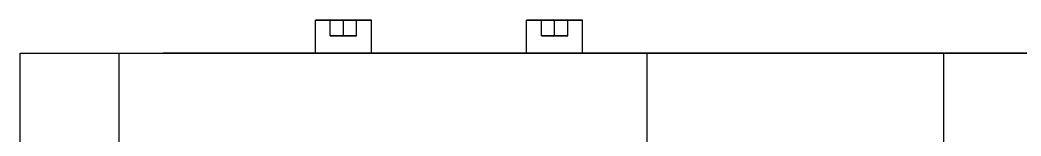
# Model space of a CAD drawing. Header units: millimetres. Extents: x -201 to 3037, y -406 to 3230.
# Drawn here: x 2185 to 2336.7, y 1384.5 to 1402 of the extents above; entities that cross this region are included whole.
import ezdxf

# ---------------------------------------------------------------- set-up
doc = ezdxf.new("R2010")
doc.units = ezdxf.units.MM
doc.layers.add('HIDDEN', color=8, linetype='Continuous')
doc.layers.add('VISIBLE', color=7, linetype='Continuous')

msp = doc.modelspace()

# ---------------------------------------------------------------- linework, layer by layer
at = {"layer": 'HIDDEN'}
for points in [[(2238.25, 1402), (2238.14, 1402), (2237.83, 1402), (2237.32, 1402), (2236.65, 1402), (2235.84, 1402), (2234.95, 1402), (2234, 1402), (2233.05, 1402), (2232.16, 1402), (2231.35, 1402), (2230.68, 1402), (2230.17, 1402), (2229.86, 1402), (2229.75, 1402)], [(2229.75, 1402), (2229.78, 1402), (2229.86, 1402), (2229.99, 1402), (2230.17, 1402), (2230.4, 1402), (2230.68, 1402), (2230.99, 1402), (2231.35, 1402), (2231.74, 1402), (2232.16, 1402), (2232.6, 1402), (2233.05, 1402), (2233.52, 1402), (2234, 1402)], [(2238.25, 1402), (2238.14, 1402), (2237.83, 1402), (2237.32, 1402), (2236.65, 1402), (2235.84, 1402), (2234.95, 1402), (2234, 1402), (2233.05, 1402), (2232.16, 1402), (2231.35, 1402), (2230.68, 1402), (2230.17, 1402), (2229.86, 1402), (2229.75, 1402)], [(2229.75, 1402), (2229.78, 1402), (2229.86, 1402), (2229.99, 1402), (2230.17, 1402), (2230.4, 1402), (2230.68, 1402), (2230.99, 1402), (2231.35, 1402), (2231.74, 1402), (2232.16, 1402), (2232.6, 1402), (2233.05, 1402), (2233.52, 1402), (2234, 1402)], [(2238.25, 1402), (2238.14, 1402), (2237.83, 1402), (2237.32, 1402), (2236.65, 1402), (2235.84, 1402), (2234.95, 1402), (2234, 1402), (2233.05, 1402), (2232.16, 1402), (2231.35, 1402), (2230.68, 1402), (2230.17, 1402), (2229.86, 1402), (2229.75, 1402)], [(2229.75, 1402), (2229.78, 1402), (2229.86, 1402), (2229.99, 1402), (2230.17, 1402), (2230.4, 1402), (2230.68, 1402), (2230.99, 1402), (2231.35, 1402), (2231.74, 1402), (2232.16, 1402), (2232.6, 1402), (2233.05, 1402), (2233.52, 1402), (2234, 1402)], [(2238.25, 1402), (2238.14, 1402), (2237.83, 1402), (2237.32, 1402), (2236.65, 1402), (2235.84, 1402), (2234.95, 1402), (2234, 1402), (2233.05, 1402), (2232.16, 1402), (2231.35, 1402), (2230.68, 1402), (2230.17, 1402), (2229.86, 1402), (2229.75, 1402)], [(2232, 1402), (2234, 1402)], [(2234, 1402), (2232, 1402)], [(2232, 1399.6), (2232, 1402)], [(2232, 1399.6), (2232, 1402)], [(2232, 1402), (2234, 1402)], [(2234, 1402), (2232, 1402)], [(2232, 1399.6), (2232, 1402)], [(2232, 1399.6), (2232, 1402)], [(2232, 1402), (2234, 1402)], [(2234, 1402), (2232, 1402)], [(2232, 1399.6), (2232, 1402)], [(2232, 1399.6), (2232, 1402)], [(2232, 1402), (2234, 1402)], [(2234, 1402), (2232, 1402)], [(2232, 1399.6), (2232, 1402)], [(2232, 1399.6), (2232, 1402)], [(2234, 1402), (2234.48, 1402), (2234.95, 1402), (2235.4, 1402), (2235.84, 1402), (2236.26, 1402), (2236.65, 1402), (2237.01, 1402), (2237.32, 1402), (2237.6, 1402), (2237.83, 1402), (2238.01, 1402), (2238.14, 1402), (2238.22, 1402), (2238.25, 1402)], [(2234, 1402), (2236, 1402)], [(2236, 1402), (2234, 1402)], [(2234, 1399.6), (2234, 1402)], [(2234, 1399.6), (2234, 1402)], [(2234, 1402), (2234.48, 1402), (2234.95, 1402), (2235.4, 1402), (2235.84, 1402), (2236.26, 1402), (2236.65, 1402), (2237.01, 1402), (2237.32, 1402), (2237.6, 1402), (2237.83, 1402), (2238.01, 1402), (2238.14, 1402), (2238.22, 1402), (2238.25, 1402)], [(2234, 1402), (2236, 1402)], [(2236, 1402), (2234, 1402)], [(2234, 1399.6), (2234, 1402)], [(2234, 1399.6), (2234, 1402)], [(2234, 1402), (2234.48, 1402), (2234.95, 1402), (2235.4, 1402), (2235.84, 1402), (2236.26, 1402), (2236.65, 1402), (2237.01, 1402), (2237.32, 1402), (2237.6, 1402), (2237.83, 1402), (2238.01, 1402), (2238.14, 1402), (2238.22, 1402), (2238.25, 1402)], [(2234, 1402), (2236, 1402)], [(2236, 1402), (2234, 1402)], [(2234, 1399.6), (2234, 1402)], [(2234, 1399.6), (2234, 1402)], [(2234, 1402), (2236, 1402)], [(2236, 1402), (2234, 1402)], [(2234, 1399.6), (2234, 1402)], [(2234, 1399.6), (2234, 1402)], [(2236, 1399.6), (2236, 1402)], [(2236, 1399.6), (2236, 1402)], [(2236, 1399.6), (2236, 1402)], [(2236, 1399.6), (2236, 1402)], [(2236, 1399.6), (2236, 1402)], [(2236, 1399.6), (2236, 1402)], [(2236, 1399.6), (2236, 1402)], [(2236, 1399.6), (2236, 1402)], [(2270.25, 1402), (2270.14, 1402), (2269.83, 1402), (2269.32, 1402), (2268.65, 1402), (2267.84, 1402), (2266.95, 1402), (2266, 1402), (2265.05, 1402), (2264.16, 1402), (2263.35, 1402), (2262.68, 1402), (2262.17, 1402), (2261.86, 1402), (2261.75, 1402)], [(2261.75, 1402), (2261.78, 1402), (2261.86, 1402), (2261.99, 1402), (2262.17, 1402), (2262.4, 1402), (2262.68, 1402), (2262.99, 1402), (2263.35, 1402), (2263.74, 1402), (2264.16, 1402), (2264.6, 1402), (2265.05, 1402), (2265.52, 1402), (2266, 1402)], [(2270.25, 1402), (2270.14, 1402), (2269.83, 1402), (2269.32, 1402), (2268.65, 1402), (2267.84, 1402), (2266.95, 1402), (2266, 1402), (2265.05, 1402), (2264.16, 1402), (2263.35, 1402), (2262.68, 1402), (2262.17, 1402), (2261.86, 1402), (2261.75, 1402)], [(2261.75, 1402), (2261.78, 1402), (2261.86, 1402), (2261.99, 1402), (2262.17, 1402), (2262.4, 1402), (2262.68, 1402), (2262.99, 1402), (2263.35, 1402), (2263.74, 1402), (2264.16, 1402), (2264.6, 1402), (2265.05, 1402), (2265.52, 1402), (2266, 1402)], [(2270.25, 1402), (2270.14, 1402), (2269.83, 1402), (2269.32, 1402), (2268.65, 1402), (2267.84, 1402), (2266.95, 1402), (2266, 1402), (2265.05, 1402), (2264.16, 1402), (2263.35, 1402), (2262.68, 1402), (2262.17, 1402), (2261.86, 1402), (2261.75, 1402)], [(2261.75, 1402), (2261.78, 1402), (2261.86, 1402), (2261.99, 1402), (2262.17, 1402), (2262.4, 1402), (2262.68, 1402), (2262.99, 1402), (2263.35, 1402), (2263.74, 1402), (2264.16, 1402), (2264.6, 1402), (2265.05, 1402), (2265.52, 1402), (2266, 1402)], [(2270.25, 1402), (2270.14, 1402), (2269.83, 1402), (2269.32, 1402), (2268.65, 1402), (2267.84, 1402), (2266.95, 1402), (2266, 1402), (2265.05, 1402), (2264.16, 1402), (2263.35, 1402), (2262.68, 1402), (2262.17, 1402), (2261.86, 1402), (2261.75, 1402)], [(2264, 1402), (2266, 1402)], [(2266, 1402), (2264, 1402)], [(2264, 1399.6), (2264, 1402)], [(2264, 1399.6), (2264, 1402)], [(2264, 1402), (2266, 1402)], [(2266, 1402), (2264, 1402)], [(2264, 1399.6), (2264, 1402)], [(2264, 1399.6), (2264, 1402)], [(2264, 1402), (2266, 1402)], [(2266, 1402), (2264, 1402)], [(2264, 1399.6), (2264, 1402)], [(2264, 1399.6), (2264, 1402)], [(2264, 1402), (2266, 1402)], [(2266, 1402), (2264, 1402)], [(2264, 1399.6), (2264, 1402)], [(2264, 1399.6), (2264, 1402)], [(2266, 1402), (2266.48, 1402), (2266.95, 1402), (2267.4, 1402), (2267.84, 1402), (2268.26, 1402), (2268.65, 1402), (2269.01, 1402), (2269.32, 1402), (2269.6, 1402), (2269.83, 1402), (2270.01, 1402), (2270.14, 1402), (2270.22, 1402), (2270.25, 1402)], [(2266, 1402), (2268, 1402)], [(2268, 1402), (2266, 1402)], [(2266, 1399.6), (2266, 1402)], [(2266, 1399.6), (2266, 1402)], [(2266, 1402), (2266.48, 1402), (2266.95, 1402), (2267.4, 1402), (2267.84, 1402), (2268.26, 1402), (2268.65, 1402), (2269.01, 1402), (2269.32, 1402), (2269.6, 1402), (2269.83, 1402), (2270.01, 1402), (2270.14, 1402), (2270.22, 1402), (2270.25, 1402)], [(2266, 1402), (2268, 1402)], [(2268, 1402), (2266, 1402)], [(2266, 1399.6), (2266, 1402)], [(2266, 1399.6), (2266, 1402)], [(2266, 1402), (2266.48, 1402), (2266.95, 1402), (2267.4, 1402), (2267.84, 1402), (2268.26, 1402), (2268.65, 1402), (2269.01, 1402), (2269.32, 1402), (2269.6, 1402), (2269.83, 1402), (2270.01, 1402), (2270.14, 1402), (2270.22, 1402), (2270.25, 1402)], [(2266, 1402), (2268, 1402)], [(2268, 1402), (2266, 1402)], [(2266, 1399.6), (2266, 1402)], [(2266, 1399.6), (2266, 1402)], [(2266, 1402), (2268, 1402)], [(2268, 1402), (2266, 1402)], [(2266, 1399.6), (2266, 1402)], [(2266, 1399.6), (2266, 1402)], [(2268, 1399.6), (2268, 1402)], [(2268, 1399.6), (2268, 1402)], [(2268, 1399.6), (2268, 1402)], [(2268, 1399.6), (2268, 1402)], [(2268, 1399.6), (2268, 1402)], [(2268, 1399.6), (2268, 1402)], [(2268, 1399.6), (2268, 1402)], [(2268, 1399.6), (2268, 1402)], [(2234, 1399.6), (2232, 1399.6)], [(2232, 1399.6), (2234, 1399.6)], [(2234, 1399.6), (2232, 1399.6)], [(2232, 1399.6), (2234, 1399.6)], [(2234, 1399.6), (2232, 1399.6)], [(2232, 1399.6), (2234, 1399.6)], [(2234, 1399.6), (2232, 1399.6)], [(2232, 1399.6), (2234, 1399.6)], [(2236, 1399.6), (2234, 1399.6)], [(2234, 1399.6), (2236, 1399.6)], [(2236, 1399.6), (2234, 1399.6)], [(2234, 1399.6), (2236, 1399.6)], [(2236, 1399.6), (2234, 1399.6)], [(2234, 1399.6), (2236, 1399.6)], [(2236, 1399.6), (2234, 1399.6)], [(2234, 1399.6), (2236, 1399.6)], [(2266, 1399.6), (2264, 1399.6)], [(2264, 1399.6), (2266, 1399.6)], [(2266, 1399.6), (2264, 1399.6)], [(2264, 1399.6), (2266, 1399.6)], [(2266, 1399.6), (2264, 1399.6)], [(2264, 1399.6), (2266, 1399.6)], [(2266, 1399.6), (2264, 1399.6)], [(2264, 1399.6), (2266, 1399.6)], [(2268, 1399.6), (2266, 1399.6)], [(2266, 1399.6), (2268, 1399.6)], [(2268, 1399.6), (2266, 1399.6)], [(2266, 1399.6), (2268, 1399.6)], [(2268, 1399.6), (2266, 1399.6)], [(2266, 1399.6), (2268, 1399.6)], [(2268, 1399.6), (2266, 1399.6)], [(2266, 1399.6), (2268, 1399.6)], [(2185, 1357), (2185, 1397)], [(2185, 1397), (2200, 1397)], [(2200, 1382), (2200, 1397)], [(2200, 1397), (2200.06, 1397), (2200.25, 1397), (2200.56, 1397), (2200.99, 1397), (2201.53, 1397), (2202.18, 1397), (2202.93, 1397), (2203.77, 1397), (2204.68, 1397), (2205.66, 1397), (2206.7, 1397), (2207.77, 1397), (2208.88, 1397), (2210, 1397)], [(2200, 1357), (2200, 1397)], [(2200, 1357), (2200, 1397)], [(2213.3, 1397), (2213.22, 1397), (2212.97, 1397), (2212.58, 1397), (2212.06, 1397), (2211.43, 1397), (2210.73, 1397), (2210, 1397), (2209.27, 1397), (2208.57, 1397), (2207.94, 1397), (2207.42, 1397), (2207.03, 1397), (2206.78, 1397), (2206.7, 1397)], [(2206.7, 1397), (2206.72, 1397), (2206.78, 1397), (2206.89, 1397), (2207.03, 1397), (2207.21, 1397), (2207.42, 1397), (2207.67, 1397), (2207.94, 1397), (2208.24, 1397), (2208.57, 1397), (2208.91, 1397), (2209.27, 1397), (2209.63, 1397), (2210, 1397)], [(2213.3, 1397), (2213.22, 1397), (2212.97, 1397), (2212.58, 1397), (2212.06, 1397), (2211.43, 1397), (2210.73, 1397), (2210, 1397), (2209.27, 1397), (2208.57, 1397), (2207.94, 1397), (2207.42, 1397), (2207.03, 1397), (2206.78, 1397), (2206.7, 1397)], [(2206.7, 1397), (2206.72, 1397), (2206.78, 1397), (2206.89, 1397), (2207.03, 1397), (2207.21, 1397), (2207.42, 1397), (2207.67, 1397), (2207.94, 1397), (2208.24, 1397), (2208.57, 1397), (2208.91, 1397), (2209.27, 1397), (2209.63, 1397), (2210, 1397)], [(2575, 1397), (2210, 1397)], [(2210, 1397), (2210.37, 1397), (2210.73, 1397), (2211.09, 1397), (2211.43, 1397), (2211.76, 1397), (2212.06, 1397), (2212.33, 1397), (2212.58, 1397), (2212.79, 1397), (2212.97, 1397), (2213.11, 1397), (2213.22, 1397), (2213.28, 1397), (2213.3, 1397)], [(2210, 1397), (2210.37, 1397), (2210.73, 1397), (2211.09, 1397), (2211.43, 1397), (2211.76, 1397), (2212.06, 1397), (2212.33, 1397), (2212.58, 1397), (2212.79, 1397), (2212.97, 1397), (2213.11, 1397), (2213.22, 1397), (2213.28, 1397), (2213.3, 1397)], [(2238.25, 1397), (2238.14, 1397), (2237.83, 1397), (2237.32, 1397), (2236.65, 1397), (2235.84, 1397), (2234.95, 1397), (2234, 1397), (2233.05, 1397), (2232.16, 1397), (2231.35, 1397), (2230.68, 1397), (2230.17, 1397), (2229.86, 1397), (2229.75, 1397)], [(2229.75, 1397), (2229.78, 1397), (2229.86, 1397), (2229.99, 1397), (2230.17, 1397), (2230.4, 1397), (2230.68, 1397), (2230.99, 1397), (2231.35, 1397), (2231.74, 1397), (2232.16, 1397), (2232.6, 1397), (2233.05, 1397), (2233.52, 1397), (2234, 1397)], [(2238.25, 1397), (2238.14, 1397), (2237.83, 1397), (2237.32, 1397), (2236.65, 1397), (2235.84, 1397), (2234.95, 1397), (2234, 1397), (2233.05, 1397), (2232.16, 1397), (2231.35, 1397), (2230.68, 1397), (2230.17, 1397), (2229.86, 1397), (2229.75, 1397)], [(2229.75, 1397), (2229.78, 1397), (2229.86, 1397), (2229.99, 1397), (2230.17, 1397), (2230.4, 1397), (2230.68, 1397), (2230.99, 1397), (2231.35, 1397), (2231.74, 1397), (2232.16, 1397), (2232.6, 1397), (2233.05, 1397), (2233.52, 1397), (2234, 1397)], [(2238.25, 1397), (2238.14, 1397), (2237.83, 1397), (2237.32, 1397), (2236.65, 1397), (2235.84, 1397), (2234.95, 1397), (2234, 1397), (2233.05, 1397), (2232.16, 1397), (2231.35, 1397), (2230.68, 1397), (2230.17, 1397), (2229.86, 1397), (2229.75, 1397)], [(2229.75, 1397), (2229.78, 1397), (2229.86, 1397), (2229.99, 1397), (2230.17, 1397), (2230.4, 1397), (2230.68, 1397), (2230.99, 1397), (2231.35, 1397), (2231.74, 1397), (2232.16, 1397), (2232.6, 1397), (2233.05, 1397), (2233.52, 1397), (2234, 1397)], [(2238.25, 1397), (2238.14, 1397), (2237.83, 1397), (2237.32, 1397), (2236.65, 1397), (2235.84, 1397), (2234.95, 1397), (2234, 1397), (2233.05, 1397), (2232.16, 1397), (2231.35, 1397), (2230.68, 1397), (2230.17, 1397), (2229.86, 1397), (2229.75, 1397)], [(2229.75, 1397), (2229.78, 1397), (2229.86, 1397), (2229.99, 1397), (2230.17, 1397), (2230.4, 1397), (2230.68, 1397), (2230.99, 1397), (2231.35, 1397), (2231.74, 1397), (2232.16, 1397), (2232.6, 1397), (2233.05, 1397), (2233.52, 1397), (2234, 1397)], [(2236.75, 1397), (2236.68, 1397), (2236.48, 1397), (2236.15, 1397), (2235.71, 1397), (2235.19, 1397), (2234.61, 1397), (2234, 1397), (2233.39, 1397), (2232.81, 1397), (2232.29, 1397), (2231.85, 1397), (2231.52, 1397), (2231.32, 1397), (2231.25, 1397)], [(2231.25, 1397), (2231.27, 1397), (2231.32, 1397), (2231.4, 1397), (2231.52, 1397), (2231.67, 1397), (2231.85, 1397), (2232.06, 1397), (2232.29, 1397), (2232.54, 1397), (2232.81, 1397), (2233.09, 1397), (2233.39, 1397), (2233.69, 1397), (2234, 1397)], [(2236.75, 1397), (2236.68, 1397), (2236.48, 1397), (2236.15, 1397), (2235.71, 1397), (2235.19, 1397), (2234.61, 1397), (2234, 1397), (2233.39, 1397), (2232.81, 1397), (2232.29, 1397), (2231.85, 1397), (2231.52, 1397), (2231.32, 1397), (2231.25, 1397)], [(2231.25, 1397), (2231.27, 1397), (2231.32, 1397), (2231.4, 1397), (2231.52, 1397), (2231.67, 1397), (2231.85, 1397), (2232.06, 1397), (2232.29, 1397), (2232.54, 1397), (2232.81, 1397), (2233.09, 1397), (2233.39, 1397), (2233.69, 1397), (2234, 1397)], [(2236.75, 1397), (2236.68, 1397), (2236.48, 1397), (2236.15, 1397), (2235.71, 1397), (2235.19, 1397), (2234.61, 1397), (2234, 1397), (2233.39, 1397), (2232.81, 1397), (2232.29, 1397), (2231.85, 1397), (2231.52, 1397), (2231.32, 1397), (2231.25, 1397)], [(2231.25, 1397), (2231.27, 1397), (2231.32, 1397), (2231.4, 1397), (2231.52, 1397), (2231.67, 1397), (2231.85, 1397), (2232.06, 1397), (2232.29, 1397), (2232.54, 1397), (2232.81, 1397), (2233.09, 1397), (2233.39, 1397), (2233.69, 1397), (2234, 1397)], [(2236.75, 1397), (2236.68, 1397), (2236.48, 1397), (2236.15, 1397), (2235.71, 1397), (2235.19, 1397), (2234.61, 1397), (2234, 1397), (2233.39, 1397), (2232.81, 1397), (2232.29, 1397), (2231.85, 1397), (2231.52, 1397), (2231.32, 1397), (2231.25, 1397)], [(2231.25, 1397), (2231.27, 1397), (2231.32, 1397), (2231.4, 1397), (2231.52, 1397), (2231.67, 1397), (2231.85, 1397), (2232.06, 1397), (2232.29, 1397), (2232.54, 1397), (2232.81, 1397), (2233.09, 1397), (2233.39, 1397), (2233.69, 1397), (2234, 1397)], [(2234, 1397), (2234.48, 1397), (2234.95, 1397), (2235.4, 1397), (2235.84, 1397), (2236.26, 1397), (2236.65, 1397), (2237.01, 1397), (2237.32, 1397), (2237.6, 1397), (2237.83, 1397), (2238.01, 1397), (2238.14, 1397), (2238.22, 1397), (2238.25, 1397)], [(2234, 1397), (2234.48, 1397), (2234.95, 1397), (2235.4, 1397), (2235.84, 1397), (2236.26, 1397), (2236.65, 1397), (2237.01, 1397), (2237.32, 1397), (2237.6, 1397), (2237.83, 1397), (2238.01, 1397), (2238.14, 1397), (2238.22, 1397), (2238.25, 1397)], [(2234, 1397), (2234.48, 1397), (2234.95, 1397), (2235.4, 1397), (2235.84, 1397), (2236.26, 1397), (2236.65, 1397), (2237.01, 1397), (2237.32, 1397), (2237.6, 1397), (2237.83, 1397), (2238.01, 1397), (2238.14, 1397), (2238.22, 1397), (2238.25, 1397)], [(2234, 1397), (2234.48, 1397), (2234.95, 1397), (2235.4, 1397), (2235.84, 1397), (2236.26, 1397), (2236.65, 1397), (2237.01, 1397), (2237.32, 1397), (2237.6, 1397), (2237.83, 1397), (2238.01, 1397), (2238.14, 1397), (2238.22, 1397), (2238.25, 1397)], [(2234, 1397), (2234.31, 1397), (2234.61, 1397), (2234.91, 1397), (2235.19, 1397), (2235.46, 1397), (2235.71, 1397), (2235.94, 1397), (2236.15, 1397), (2236.33, 1397), (2236.48, 1397), (2236.6, 1397), (2236.68, 1397), (2236.73, 1397), (2236.75, 1397)], [(2234, 1397), (2234.31, 1397), (2234.61, 1397), (2234.91, 1397), (2235.19, 1397), (2235.46, 1397), (2235.71, 1397), (2235.94, 1397), (2236.15, 1397), (2236.33, 1397), (2236.48, 1397), (2236.6, 1397), (2236.68, 1397), (2236.73, 1397), (2236.75, 1397)], [(2234, 1397), (2234.31, 1397), (2234.61, 1397), (2234.91, 1397), (2235.19, 1397), (2235.46, 1397), (2235.71, 1397), (2235.94, 1397), (2236.15, 1397), (2236.33, 1397), (2236.48, 1397), (2236.6, 1397), (2236.68, 1397), (2236.73, 1397), (2236.75, 1397)], [(2234, 1397), (2234.31, 1397), (2234.61, 1397), (2234.91, 1397), (2235.19, 1397), (2235.46, 1397), (2235.71, 1397), (2235.94, 1397), (2236.15, 1397), (2236.33, 1397), (2236.48, 1397), (2236.6, 1397), (2236.68, 1397), (2236.73, 1397), (2236.75, 1397)], [(2270.25, 1397), (2270.14, 1397), (2269.83, 1397), (2269.32, 1397), (2268.65, 1397), (2267.84, 1397), (2266.95, 1397), (2266, 1397), (2265.05, 1397), (2264.16, 1397), (2263.35, 1397), (2262.68, 1397), (2262.17, 1397), (2261.86, 1397), (2261.75, 1397)], [(2261.75, 1397), (2261.78, 1397), (2261.86, 1397), (2261.99, 1397), (2262.17, 1397), (2262.4, 1397), (2262.68, 1397), (2262.99, 1397), (2263.35, 1397), (2263.74, 1397), (2264.16, 1397), (2264.6, 1397), (2265.05, 1397), (2265.52, 1397), (2266, 1397)], [(2270.25, 1397), (2270.14, 1397), (2269.83, 1397), (2269.32, 1397), (2268.65, 1397), (2267.84, 1397), (2266.95, 1397), (2266, 1397), (2265.05, 1397), (2264.16, 1397), (2263.35, 1397), (2262.68, 1397), (2262.17, 1397), (2261.86, 1397), (2261.75, 1397)], [(2261.75, 1397), (2261.78, 1397), (2261.86, 1397), (2261.99, 1397), (2262.17, 1397), (2262.4, 1397), (2262.68, 1397), (2262.99, 1397), (2263.35, 1397), (2263.74, 1397), (2264.16, 1397), (2264.6, 1397), (2265.05, 1397), (2265.52, 1397), (2266, 1397)], [(2270.25, 1397), (2270.14, 1397), (2269.83, 1397), (2269.32, 1397), (2268.65, 1397), (2267.84, 1397), (2266.95, 1397), (2266, 1397), (2265.05, 1397), (2264.16, 1397), (2263.35, 1397), (2262.68, 1397), (2262.17, 1397), (2261.86, 1397), (2261.75, 1397)], [(2261.75, 1397), (2261.78, 1397), (2261.86, 1397), (2261.99, 1397), (2262.17, 1397), (2262.4, 1397), (2262.68, 1397), (2262.99, 1397), (2263.35, 1397), (2263.74, 1397), (2264.16, 1397), (2264.6, 1397), (2265.05, 1397), (2265.52, 1397), (2266, 1397)], [(2270.25, 1397), (2270.14, 1397), (2269.83, 1397), (2269.32, 1397), (2268.65, 1397), (2267.84, 1397), (2266.95, 1397), (2266, 1397), (2265.05, 1397), (2264.16, 1397), (2263.35, 1397), (2262.68, 1397), (2262.17, 1397), (2261.86, 1397), (2261.75, 1397)], [(2261.75, 1397), (2261.78, 1397), (2261.86, 1397), (2261.99, 1397), (2262.17, 1397), (2262.4, 1397), (2262.68, 1397), (2262.99, 1397), (2263.35, 1397), (2263.74, 1397), (2264.16, 1397), (2264.6, 1397), (2265.05, 1397), (2265.52, 1397), (2266, 1397)], [(2268.75, 1397), (2268.68, 1397), (2268.48, 1397), (2268.15, 1397), (2267.71, 1397), (2267.19, 1397), (2266.61, 1397), (2266, 1397), (2265.39, 1397), (2264.81, 1397), (2264.29, 1397), (2263.85, 1397), (2263.52, 1397), (2263.32, 1397), (2263.25, 1397)], [(2263.25, 1397), (2263.27, 1397), (2263.32, 1397), (2263.4, 1397), (2263.52, 1397), (2263.67, 1397), (2263.85, 1397), (2264.06, 1397), (2264.29, 1397), (2264.54, 1397), (2264.81, 1397), (2265.09, 1397), (2265.39, 1397), (2265.69, 1397), (2266, 1397)], [(2268.75, 1397), (2268.68, 1397), (2268.48, 1397), (2268.15, 1397), (2267.71, 1397), (2267.19, 1397), (2266.61, 1397), (2266, 1397), (2265.39, 1397), (2264.81, 1397), (2264.29, 1397), (2263.85, 1397), (2263.52, 1397), (2263.32, 1397), (2263.25, 1397)], [(2263.25, 1397), (2263.27, 1397), (2263.32, 1397), (2263.4, 1397), (2263.52, 1397), (2263.67, 1397), (2263.85, 1397), (2264.06, 1397), (2264.29, 1397), (2264.54, 1397), (2264.81, 1397), (2265.09, 1397), (2265.39, 1397), (2265.69, 1397), (2266, 1397)], [(2268.75, 1397), (2268.68, 1397), (2268.48, 1397), (2268.15, 1397), (2267.71, 1397), (2267.19, 1397), (2266.61, 1397), (2266, 1397), (2265.39, 1397), (2264.81, 1397), (2264.29, 1397), (2263.85, 1397), (2263.52, 1397), (2263.32, 1397), (2263.25, 1397)], [(2263.25, 1397), (2263.27, 1397), (2263.32, 1397), (2263.4, 1397), (2263.52, 1397), (2263.67, 1397), (2263.85, 1397), (2264.06, 1397), (2264.29, 1397), (2264.54, 1397), (2264.81, 1397), (2265.09, 1397), (2265.39, 1397), (2265.69, 1397), (2266, 1397)], [(2268.75, 1397), (2268.68, 1397), (2268.48, 1397), (2268.15, 1397), (2267.71, 1397), (2267.19, 1397), (2266.61, 1397), (2266, 1397), (2265.39, 1397), (2264.81, 1397), (2264.29, 1397), (2263.85, 1397), (2263.52, 1397), (2263.32, 1397), (2263.25, 1397)], [(2263.25, 1397), (2263.27, 1397), (2263.32, 1397), (2263.4, 1397), (2263.52, 1397), (2263.67, 1397), (2263.85, 1397), (2264.06, 1397), (2264.29, 1397), (2264.54, 1397), (2264.81, 1397), (2265.09, 1397), (2265.39, 1397), (2265.69, 1397), (2266, 1397)], [(2266, 1397), (2266.48, 1397), (2266.95, 1397), (2267.4, 1397), (2267.84, 1397), (2268.26, 1397), (2268.65, 1397), (2269.01, 1397), (2269.32, 1397), (2269.6, 1397), (2269.83, 1397), (2270.01, 1397), (2270.14, 1397), (2270.22, 1397), (2270.25, 1397)], [(2266, 1397), (2266.48, 1397), (2266.95, 1397), (2267.4, 1397), (2267.84, 1397), (2268.26, 1397), (2268.65, 1397), (2269.01, 1397), (2269.32, 1397), (2269.6, 1397), (2269.83, 1397), (2270.01, 1397), (2270.14, 1397), (2270.22, 1397), (2270.25, 1397)], [(2266, 1397), (2266.48, 1397), (2266.95, 1397), (2267.4, 1397), (2267.84, 1397), (2268.26, 1397), (2268.65, 1397), (2269.01, 1397), (2269.32, 1397), (2269.6, 1397), (2269.83, 1397), (2270.01, 1397), (2270.14, 1397), (2270.22, 1397), (2270.25, 1397)], [(2266, 1397), (2266.48, 1397), (2266.95, 1397), (2267.4, 1397), (2267.84, 1397), (2268.26, 1397), (2268.65, 1397), (2269.01, 1397), (2269.32, 1397), (2269.6, 1397), (2269.83, 1397), (2270.01, 1397), (2270.14, 1397), (2270.22, 1397), (2270.25, 1397)], [(2266, 1397), (2266.31, 1397), (2266.61, 1397), (2266.91, 1397), (2267.19, 1397), (2267.46, 1397), (2267.71, 1397), (2267.94, 1397), (2268.15, 1397), (2268.33, 1397), (2268.48, 1397), (2268.6, 1397), (2268.68, 1397), (2268.73, 1397), (2268.75, 1397)], [(2266, 1397), (2266.31, 1397), (2266.61, 1397), (2266.91, 1397), (2267.19, 1397), (2267.46, 1397), (2267.71, 1397), (2267.94, 1397), (2268.15, 1397), (2268.33, 1397), (2268.48, 1397), (2268.6, 1397), (2268.68, 1397), (2268.73, 1397), (2268.75, 1397)], [(2266, 1397), (2266.31, 1397), (2266.61, 1397), (2266.91, 1397), (2267.19, 1397), (2267.46, 1397), (2267.71, 1397), (2267.94, 1397), (2268.15, 1397), (2268.33, 1397), (2268.48, 1397), (2268.6, 1397), (2268.68, 1397), (2268.73, 1397), (2268.75, 1397)], [(2266, 1397), (2266.31, 1397), (2266.61, 1397), (2266.91, 1397), (2267.19, 1397), (2267.46, 1397), (2267.71, 1397), (2267.94, 1397), (2268.15, 1397), (2268.33, 1397), (2268.48, 1397), (2268.6, 1397), (2268.68, 1397), (2268.73, 1397), (2268.75, 1397)], [(2280, 1397), (2325, 1397)], [(2280, 1397), (2325, 1397)], [(2280, 1382), (2280, 1397)], [(2280, 1382), (2280, 1397)], [(2325, 1382), (2325, 1397)], [(2325, 1382), (2325, 1397)]]:
    msp.add_lwpolyline(points, dxfattribs=at)
at = {"layer": 'VISIBLE'}
for points in [[(2229.75, 1402), (2229.78, 1402), (2229.86, 1402), (2229.99, 1402), (2230.17, 1402), (2230.4, 1402), (2230.68, 1402), (2230.99, 1402), (2231.35, 1402), (2231.74, 1402), (2232.16, 1402), (2232.6, 1402), (2233.05, 1402), (2233.52, 1402), (2234, 1402)], [(2229.75, 1397), (2229.75, 1402)], [(2234, 1402), (2234.48, 1402), (2234.95, 1402), (2235.4, 1402), (2235.84, 1402), (2236.26, 1402), (2236.65, 1402), (2237.01, 1402), (2237.32, 1402), (2237.6, 1402), (2237.83, 1402), (2238.01, 1402), (2238.14, 1402), (2238.22, 1402), (2238.25, 1402)], [(2238.25, 1397), (2238.25, 1402)], [(2261.75, 1402), (2261.78, 1402), (2261.86, 1402), (2261.99, 1402), (2262.17, 1402), (2262.4, 1402), (2262.68, 1402), (2262.99, 1402), (2263.35, 1402), (2263.74, 1402), (2264.16, 1402), (2264.6, 1402), (2265.05, 1402), (2265.52, 1402), (2266, 1402)], [(2261.75, 1397), (2261.75, 1402)], [(2266, 1402), (2266.48, 1402), (2266.95, 1402), (2267.4, 1402), (2267.84, 1402), (2268.26, 1402), (2268.65, 1402), (2269.01, 1402), (2269.32, 1402), (2269.6, 1402), (2269.83, 1402), (2270.01, 1402), (2270.14, 1402), (2270.22, 1402), (2270.25, 1402)], [(2270.25, 1397), (2270.25, 1402)], [(2185, 1382), (2185, 1397)], [(2185, 1397), (2200, 1397)], [(2200, 1382), (2200, 1397)], [(2200, 1397), (2200.06, 1397), (2200.25, 1397), (2200.56, 1397), (2200.99, 1397), (2201.53, 1397), (2202.18, 1397), (2202.93, 1397), (2203.77, 1397), (2204.68, 1397), (2205.66, 1397), (2206.7, 1397), (2207.77, 1397), (2208.88, 1397), (2210, 1397)], [(2210, 1397), (2575, 1397)]]:
    msp.add_lwpolyline(points, dxfattribs=at)

doc.saveas('drawing.dxf')
